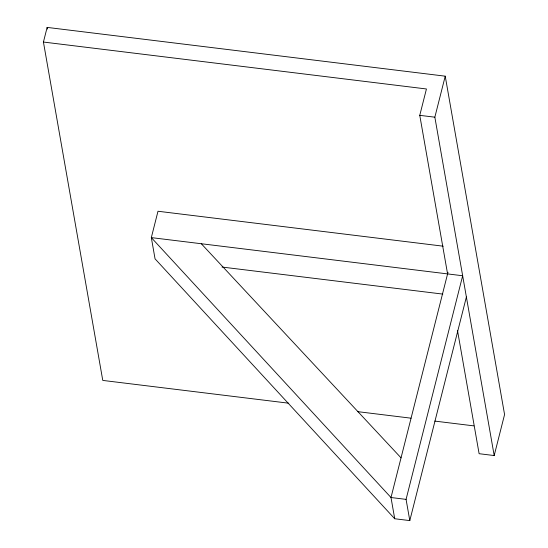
<?xml version="1.0" encoding="UTF-8"?>
<svg xmlns="http://www.w3.org/2000/svg" width="548" height="548" viewBox="0 0 548 548"><rect width="100%" height="100%" fill="white"/><g stroke="black" fill="none" stroke-linecap="round" stroke-linejoin="round"><path stroke-width="0.82" d="M288.755 403.205L102.771 380.415L43.429 42.045L47.135 27.4L445.229 76.172L504.571 414.541L494.193 455.552L479.11 453.703L457.484 330.376M447.579 273.904L419.768 115.34L426.44 88.975L43.429 42.045M494.193 455.552L434.852 117.183L445.229 76.172M447.997 272.26L390.998 497.522L394.718 518.75L409.801 520.6L466.382 296.989M409.801 520.6L406.075 499.372L462.663 275.754L151.323 237.613L157.995 211.247L443.216 246.189M419.768 115.34L434.852 117.183M222.015 267.047L442.811 294.098M357.549 411.63L411.048 418.186M434.831 421.097L473.897 425.885M406.075 499.372L390.998 497.522L151.323 237.613L155.05 258.841L394.718 518.75M201.308 243.737L401.033 457.854M47.135 27.4L47.429 29.085"/></g></svg>
